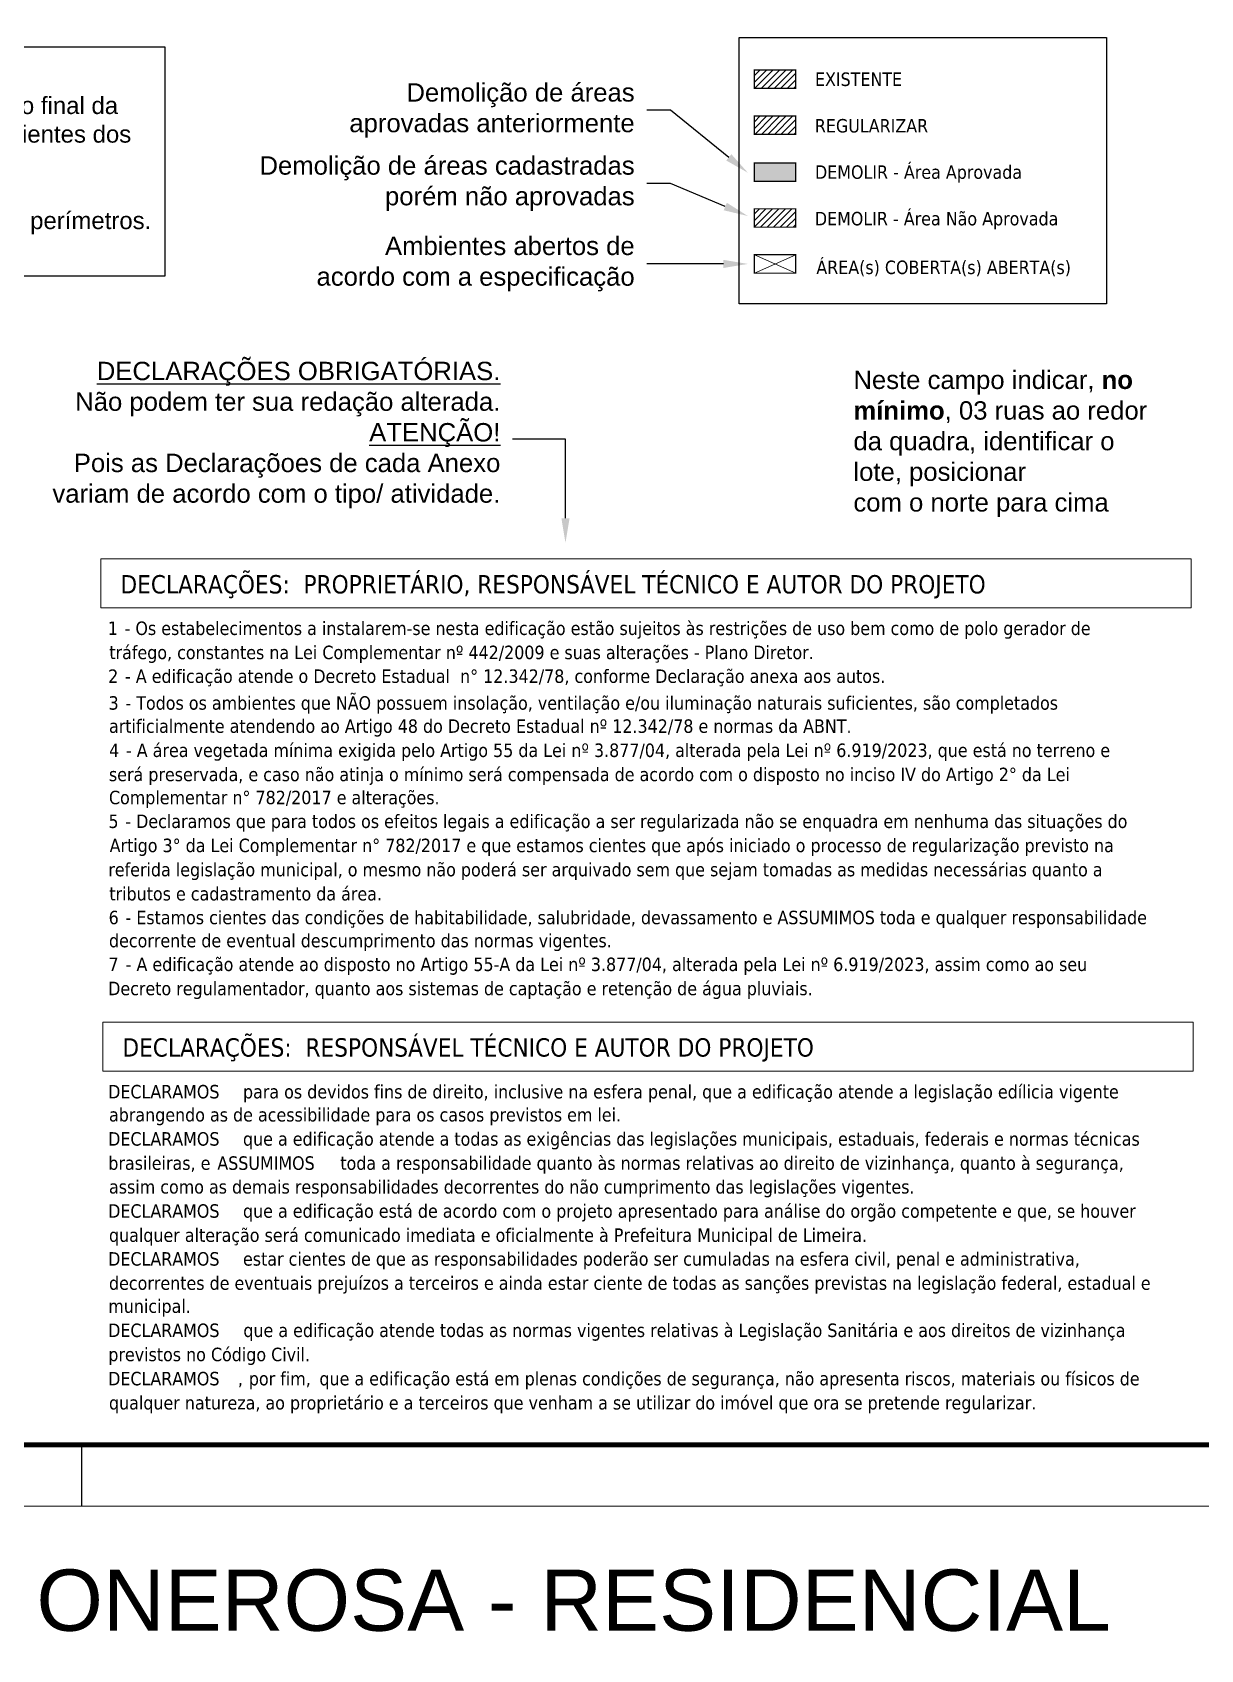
# Model space of a CAD drawing. Extents: x 1213.3 to 1311.5, y 1315.4 to 1359.8.
# Drawn here: x 1265.47 to 1284.55, y 1315.4 to 1341.79 of the extents above; entities that cross this region are included whole.
import ezdxf
from ezdxf.enums import TextEntityAlignment as Align

# ---------------------------------------------------------------- set-up
doc = ezdxf.new("R2010")
doc.units = 0
doc.layers.add('Observações - NÃO PLOTAR', color=200, linetype='Continuous', plot=False)
doc.styles.add('_arial decreto', font='arial.ttf')
doc.styles.add('_tahoma decreto', font='tahoma.ttf')
doc.styles.add('MtX_Tahoma', font='tahomabd.ttf')

# ---------------------------------------------------------------- blocks, each defined once
blk = doc.blocks.new('NÃO PLOTAR')
at = {"layer": 'Observações - NÃO PLOTAR', "color": 200}
for p, q in [((1256.625, 1341.557), (1267.635, 1341.557)), ((1267.635, 1341.557), (1267.635, 1337.812)), ((1275.891, 1340.522), (1275.504, 1340.522)), ((1275.891, 1339.328), (1275.504, 1339.328)), ((1275.891, 1338.014), (1275.504, 1338.014)), ((1267.635, 1337.812), (1256.625, 1337.812)), ((1274.174, 1335.152), (1273.311, 1335.152))]:
    blk.add_line(p, q, dxfattribs=at)
for points in [[(1276.842, 1339.754), (1275.891, 1340.522)], [(1276.784, 1338.951), (1275.891, 1339.328)], [(1276.753, 1338.014), (1275.891, 1338.014)], [(1274.174, 1333.863), (1274.174, 1335.152)]]:
    blk.add_lwpolyline(points, dxfattribs=at)
for points in [[(1276.883, 1339.805), (1277.153, 1339.502), (1276.8, 1339.702)], [(1276.81, 1339.012), (1277.153, 1338.796), (1276.758, 1338.89)], [(1276.753, 1338.081), (1277.153, 1338.014), (1276.753, 1337.948)], [(1274.241, 1333.863), (1274.174, 1333.463), (1274.108, 1333.863)]]:
    blk.add_solid(points, dxfattribs=at)
at = {"layer": 'Observações - NÃO PLOTAR', "color": 200, "style": '_arial decreto'}
for s, p in [('* Nesta implantação deve-se desenhar o contorno final da ', (1256.803, 1340.461)), ('construção no terreno, incluindo as projeções salientes dos ', (1256.8, 1339.994)), (' os recuos e perímetros.', (1263.194, 1338.583))]:
    blk.add_text(s, height=0.28, dxfattribs=at).set_placement(p)
at = {"layer": 'Observações - NÃO PLOTAR', "color": 200, "char_height": 0.3, "style": '_arial decreto'}
for s, insert, width, attachment_point in [('Demolição de áreas aprovadas anteriormente', (1275.304, 1340.964), 4.81465, 3), ('Demolição de áreas cadastradas porém não aprovadas', (1275.304, 1339.771), 6.23453, 3), ('Ambientes abertos de acordo com a especificação', (1275.304, 1338.459), 5.42553, 3), ('{\\LDECLARAÇÕES OBRIGATÓRIAS.} \\PNão podem ter sua redação alterada.\\P {\\LATENÇÃO!} \\PPois as Declaraçõoes de cada Anexo variam de acordo com o tipo/ atividade.', (1273.111, 1336.417), 7.52868, 3), ('\\pxql;Neste campo indicar, {\\fArial|b1|i0|c0|p34;no mínimo}, 03 ruas ao redor da quadra, identificar o lote, posicionar \\Pcom o norte para cima', (1278.876, 1336.273), 5.00375, 1)]:
    blk.add_mtext(s, dxfattribs=dict(at, insert=insert, width=width, attachment_point=attachment_point))

msp = doc.modelspace()

# ---------------------------------------------------------------- hatches: boundary and pattern name
h = msp.add_hatch()
h.set_pattern_fill('_USER,_I', color=160, scale=0.075, angle=45, style=2, pattern_type=0)
h.set_pattern_definition([(45, (1295.952815, 1363.387964), (-0.053033, 0.053033), [])])
h.paths.add_polyline_path([(1277.2589, 1341.1785), (1277.2589, 1340.879), (1277.9333, 1340.879), (1277.9333, 1341.1785)])
at = {"true_color": 0x38e000}
h = msp.add_hatch(dxfattribs=at)
h.set_pattern_fill('_USER,_O', color=82, scale=0.075, angle=45, pattern_type=0)
h.set_pattern_definition([(45, (1043.46227, 1397.899976), (-0.053033009, 0.053033009), [])])
h.paths.add_polyline_path([(1277.2589, 1340.4288), (1277.2589, 1340.1293), (1277.9333, 1340.1293), (1277.9333, 1340.4288)])
h = msp.add_hatch(color=40)
h.dxf.hatch_style = 2
h.paths.add_polyline_path([(1277.2589, 1339.663), (1277.2589, 1339.3635), (1277.9333, 1339.3635), (1277.9333, 1339.663)])
h = msp.add_hatch()
h.set_pattern_fill('_USER,_I', color=40, scale=0.075, angle=45, style=2, pattern_type=0)
h.set_pattern_definition([(45, (1294.452815, 1356.87245), (-0.053033, 0.053033), [])])
h.paths.add_polyline_path([(1277.2589, 1338.9133), (1277.2589, 1338.6138), (1277.9333, 1338.6138), (1277.9333, 1338.9133)])

# ---------------------------------------------------------------- linework, layer by layer
at = {"color": 7, "linetype": 'Continuous', "lineweight": 0}
for p, q in [((1277.2589, 1338.1636), (1277.9333, 1337.8641)), ((1277.2589, 1337.8641), (1277.9333, 1338.1636))]:
    msp.add_line(p, q, dxfattribs=at)
at = {"color": 7, "lineweight": 9}
for p, q in [((1284.3893, 1333.1993), (1266.5893, 1333.1993)), ((1266.5893, 1333.1993), (1266.5893, 1332.3993)), ((1284.3893, 1332.3993), (1284.3893, 1333.1993)), ((1266.5893, 1332.3993), (1284.3893, 1332.3993)), ((1284.421, 1325.64), (1266.621, 1325.64)), ((1266.621, 1325.64), (1266.621, 1324.84)), ((1284.421, 1324.84), (1284.421, 1325.64)), ((1266.621, 1324.84), (1284.421, 1324.84))]:
    msp.add_line(p, q, dxfattribs=at)
at = {"color": 7}
msp.add_line((1266.271, 1318.7412), (1266.271, 1317.7412), dxfattribs=at)
at = {"color": 7, "lineweight": 9, "const_width": 0.08}
for points in [[(1216.771, 1318.7412), (1302.271, 1318.7412), (1302.271, 1346.7412), (1302.271, 1346.7412), (1302.271, 1355.7412), (1216.771, 1355.7412), (1216.771, 1318.7412), (1216.771, 1318.7412)], [(1216.771, 1318.7412), (1302.271, 1318.7412), (1302.271, 1346.7412), (1284.771, 1346.7412)]]:
    msp.add_lwpolyline(points, dxfattribs=at)
at = {"color": 7, "lineweight": 9}
msp.add_lwpolyline([(1303.271, 1347.7412), (1304.771, 1347.7412), (1304.771, 1317.7412), (1215.771, 1317.7412), (1215.771, 1317.7412)], dxfattribs=at)
at = {"color": 7}
msp.add_lwpolyline([(1277.0089, 1341.7125), (1283.0089, 1341.7125), (1283.0089, 1337.3623), (1277.0089, 1337.3623)], close=True, dxfattribs=at)
at = {"color": 7, "linetype": 'Continuous', "lineweight": 0, "const_width": 0.02, "flags": 128}
for points in [[(1277.2589, 1341.1785), (1277.2589, 1340.879), (1277.9333, 1340.879), (1277.9333, 1341.1785)], [(1277.2589, 1340.4288), (1277.2589, 1340.1293), (1277.9333, 1340.1293), (1277.9333, 1340.4288)], [(1277.2589, 1339.663), (1277.2589, 1339.3635), (1277.9333, 1339.3635), (1277.9333, 1339.663)], [(1277.2589, 1338.9133), (1277.2589, 1338.6138), (1277.9333, 1338.6138), (1277.9333, 1338.9133)], [(1277.2589, 1338.1636), (1277.2589, 1337.8641), (1277.9333, 1337.8641), (1277.9333, 1338.1636)]]:
    msp.add_lwpolyline(points, close=True, dxfattribs=at)

# ---------------------------------------------------------------- block references
at = {"layer": 'Observações - NÃO PLOTAR', "ltscale": 2}
msp.add_blockref('NÃO PLOTAR', (0, 0), dxfattribs=at)

# ---------------------------------------------------------------- texts
at = {"color": 7, "lineweight": 9, "style": '_tahoma decreto'}
for s, p in [('EXISTENTE', (1278.2482, 1340.9188)), ('REGULARIZAR', (1278.2461, 1340.1594)), ('DEMOLIR - Área Aprovada', (1278.2482, 1339.4033)), ('DEMOLIR - Área Não Aprovada', (1278.2461, 1338.6439)), ('ÁREA(s) COBERTA(s) ABERTA(s)', (1278.2705, 1337.849)), (' para os devidos fins de direito, inclusive na esfera penal, que a edificação atende a legislação edílicia vigente ', (1268.8262, 1324.3937)), ('DECLARAMOS', (1266.7069, 1324.3937)), ('abrangendo as de acessibilidade para os casos previstos em lei. ', (1266.7211, 1324.0172)), ('DECLARAMOS', (1266.7069, 1323.6229)), (' que a edificação atende a todas as exigências das legislações municipais, estaduais, federais e normas técnicas ', (1268.8262, 1323.6229)), ('brasileiras, e ', (1266.7095, 1323.2286)), ('ASSUMIMOS', (1268.4893, 1323.2286)), (' toda a responsabilidade quanto às normas relativas ao direito de vizinhança, quanto à segurança, ', (1270.4156, 1323.2286)), ('assim como as demais responsabilidades decorrentes do não cumprimento das legislações vigentes.', (1266.7211, 1322.8408)), ('DECLARAMOS', (1266.7069, 1322.4465)), (' que a edificação está de acordo com o projeto apresentado para análise do orgão competente e que, se houver ', (1268.8262, 1322.4465)), ('qualquer alteração será comunicado imediata e oficialmente à Prefeitura Municipal de Limeira. ', (1266.7209, 1322.0522)), ('DECLARAMOS', (1266.7069, 1321.6644)), (' estar cientes de que as responsabilidades poderão ser cumuladas na esfera civil, penal e administrativa, ', (1268.8262, 1321.6644)), ('decorrentes de eventuais prejuízos a terceiros e ainda estar ciente de todas as sanções previstas na legislação federal, estadual e ', (1266.7209, 1321.2701)), ('municipal.', (1266.7095, 1320.8935)), ('DECLARAMOS ', (1266.7069, 1320.4993)), ('que a edificação atende todas as normas vigentes relativas à Legislação Sanitária e aos direitos de vizinhança ', (1268.9149, 1320.4993)), ('previstos no Código Civil.', (1266.7095, 1320.105)), ('DECLARAMOS', (1266.7069, 1319.7107)), ('que a edificação está em plenas condições de segurança, não apresenta riscos, materiais ou físicos de ', (1270.157, 1319.7107)), ('qualquer natureza, ao proprietário e a terceiros que venham a se utilizar do imóvel que ora se pretende regularizar.', (1266.7209, 1319.3164))]:
    msp.add_text(s, height=0.22, dxfattribs=at).set_placement(p)
at = {"color": 7, "linetype": 'Continuous', "lineweight": 0, "style": 'MtX_Tahoma'}
for s, p in [('DECLARAÇÕES:  PROPRIETÁRIO, RESPONSÁVEL TÉCNICO E AUTOR DO PROJETO', (1266.9082, 1332.6355)), ('DECLARAÇÕES:  RESPONSÁVEL TÉCNICO E AUTOR DO PROJETO', (1266.94, 1325.0762))]:
    msp.add_text(s, height=0.3, dxfattribs=at).set_placement(p)
at = {"lineweight": 9, "style": '_tahoma decreto'}
for s, p in [('1', (1266.7008, 1331.9578)), (' - Os estabelecimentos a instalarem-se nesta edificação estão sujeitos às restrições de uso bem como de polo gerador de ', (1266.8935, 1331.9578)), ('tráfego, constantes na Lei Complementar nº 442/2009 e suas alterações - Plano Diretor.', (1266.7265, 1331.5635)), ('2', (1266.7073, 1331.1757)), (' - A edificação atende o Decreto Estadual  n° 12.342/78, conforme Declaração anexa aos autos.', (1266.9, 1331.1757)), (' - Todos os ambientes que NÃO possuem insolação, ventilação e/ou iluminação naturais suficientes, são completados ', (1266.9071, 1330.7387)), ('3', (1266.7144, 1330.7387)), ('artificialmente atendendo ao Artigo 48 do Decreto Estadual nº 12.342/78 e normas da ABNT.', (1266.7211, 1330.3607)), ('4', (1266.723, 1329.9664)), (' - A área vegetada mínima exigida pelo Artigo 55 da Lei nº 3.877/04, alterada pela Lei nº 6.919/2023, que está no terreno e ', (1266.9157, 1329.9664)), ('será preservada, e caso não atinja o mínimo será compensada de acordo com o disposto no inciso IV do Artigo 2° da Lei ', (1266.7197, 1329.5721)), ('Complementar n° 782/2017 e alterações.', (1266.7199, 1329.1955)), ('5', (1266.7119, 1328.8077)), (' - Declaramos que para todos os efeitos legais a edificação a ser regularizada não se enquadra em nenhuma das situações do ', (1266.9046, 1328.8077)), ('Artigo 3° da Lei Complementar n° 782/2017 e que estamos cientes que após iniciado o processo de regularização previsto na ', (1266.7311, 1328.4134)), ('referida legislação municipal, o mesmo não poderá ser arquivado sem que sejam tomadas as medidas necessárias quanto a ', (1266.7095, 1328.0191)), ('tributos e cadastramento da área.', (1266.7265, 1327.6248)), ('6', (1266.7152, 1327.237)), (' - Estamos cientes das condições de habitabilidade, salubridade, devassamento e ASSUMIMOS toda e qualquer responsabilidade ', (1266.9078, 1327.237)), ('decorrente de eventual descumprimento das normas vigentes.', (1266.7209, 1326.8605)), ('7 ', (1266.7124, 1326.4727)), ('- A edificação atende ao disposto no Artigo 55-A da Lei nº 3.877/04, alterada pela Lei nº 6.919/2023, assim como ao seu ', (1266.9937, 1326.4727)), ('Decreto regulamentador, quanto aos sistemas de captação e retenção de água pluviais.', (1266.7073, 1326.0784)), (' por fim, ', (1268.9215, 1319.7107)), (',', (1268.8262, 1319.7107))]:
    msp.add_text(s, height=0.22, dxfattribs=at).set_placement(p)
at = {"ltscale": 2, "style": '_arial decreto'}
msp.add_text('PROJETO SIMPLIFICADO REGULARIZAÇÃO ONEROSA - RESIDENCIAL', height=1, dxfattribs=at).set_placement((1259.521, 1315.7045), align=Align.CENTER)

doc.saveas('drawing.dxf')
